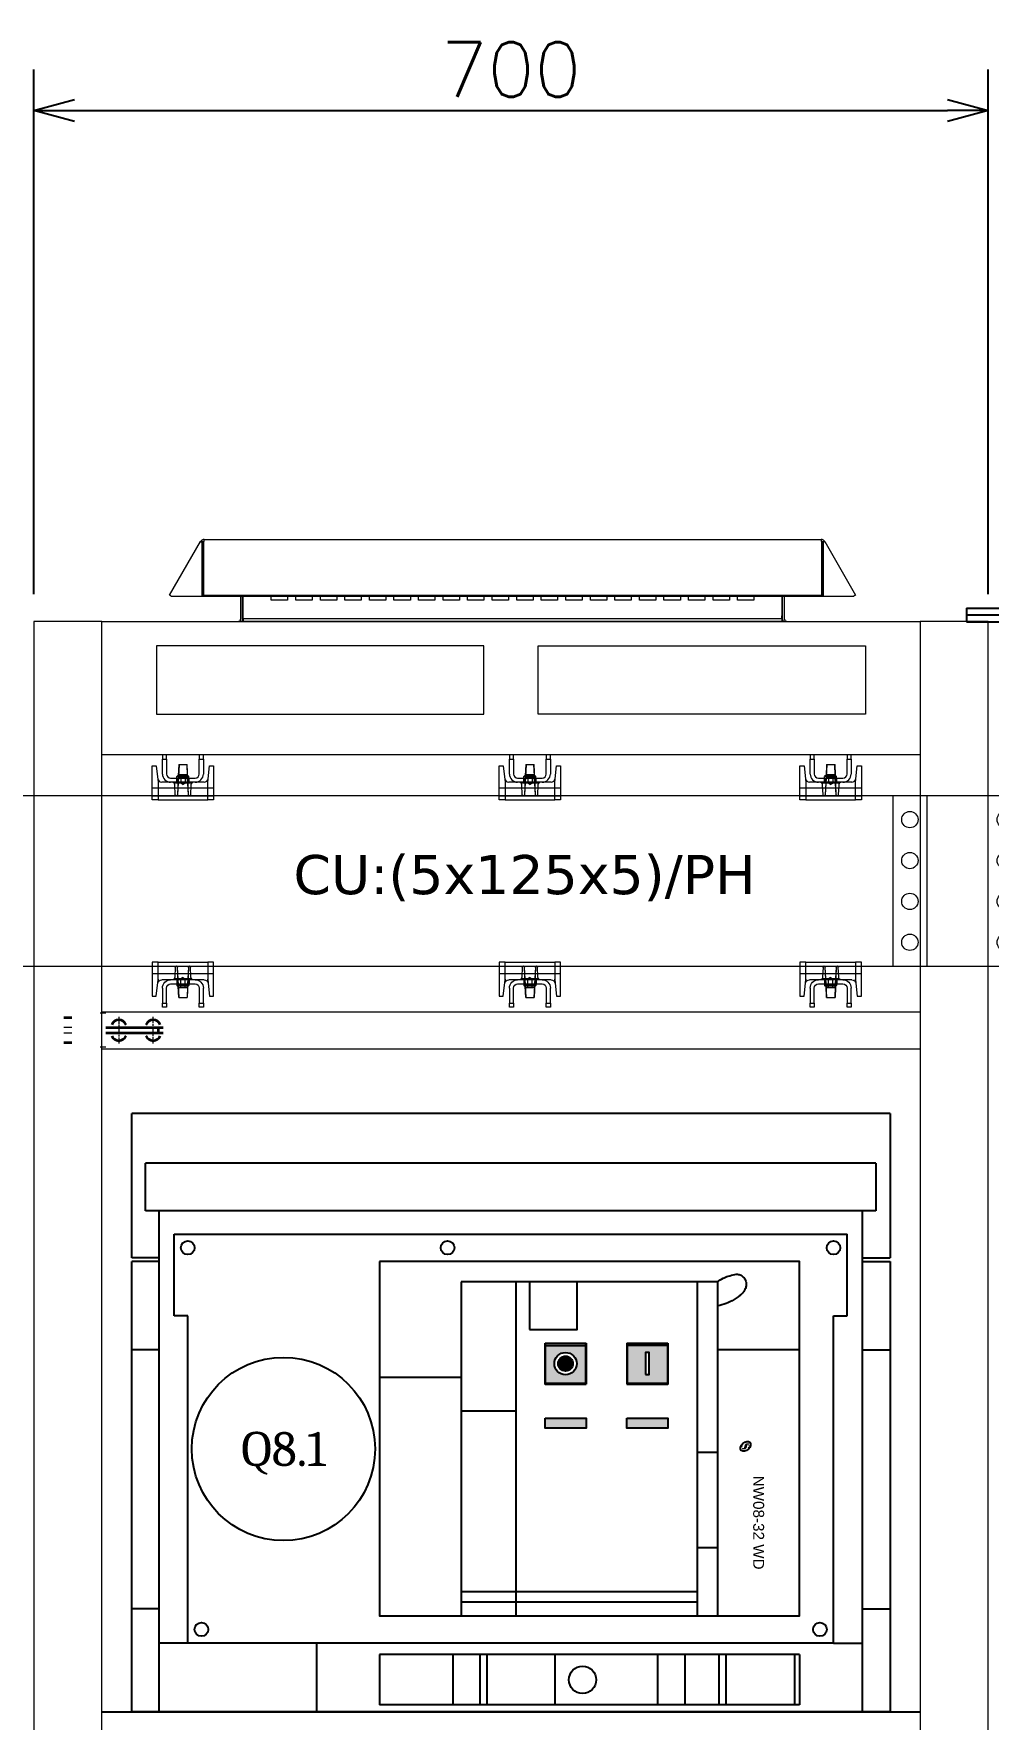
# Model space of a CAD drawing. Header units: millimetres. Extents: x -116965 to 323937, y 291661 to 566926.
# Drawn here: x -32210 to -31510, y 329634 to 330871 of the extents above; entities that cross this region are included whole.
import ezdxf
from ezdxf.enums import TextEntityAlignment as Align

# ---------------------------------------------------------------- set-up
doc = ezdxf.new("R2010")
doc.units = ezdxf.units.MM
doc.header["$PDMODE"] = 35
doc.linetypes.add('CHAIN', pattern=[0.3543, 0.2362, -0.0295, 0.0591, -0.0295])
doc.linetypes.add('HIDDEN', pattern=[0.375, 0.25, -0.125])
doc.layers.get('0').update_dxf_attribs({"lineweight": 18})
for name, color, linetype in [('ALPHA', 255, 'Continuous'), ('BUSDUCT', 6, 'Continuous'), ('C00-00-00', 7, 'Continuous'), ('DETAIL', 7, 'Continuous'), ('DIM', 3, 'Continuous')]:
    doc.layers.add(name, color=color, linetype=linetype)
for name, color, linetype, lineweight in [('AM_5', 3, 'Continuous', 25), ('Centerline(Schneider)', 7, 'Continuous', 18), ('hw_Auxiliary', 2, 'Continuous', 13), ('Visible (ISO)', 7, 'Continuous', 50), ('Visible Edges(Schneider)', 7, 'Continuous', 35)]:
    doc.layers.add(name, color=color, linetype=linetype, lineweight=lineweight)
doc.styles.add('hwTech', font='Cambria.ttf')
doc.styles.add('ROMANS', font='')
doc.styles.get("Standard").update_dxf_attribs({"font": 'arial.ttf'})
doc.styles.add('{18b73a54-fa43-428c-adcb-c1c7bbdf2c84}', font='Simplex.shx')
doc.styles.get('ROMANS').set_extended_font_data('.VnArial')
doc.dimstyles.new('kich thuoc$0', dxfattribs={"dimscale": 2, "dimtxt": 20, "dimasz": 16, "dimexe": 15, "dimexo": 10, "dimgap": 5, "dimtad": 1, "dimdec": 0, "dimzin": 0, "dimdsep": 46, "dimtxsty": '{18b73a54-fa43-428c-adcb-c1c7bbdf2c84}', "dimblk": 'OPEN30', "dimcen": 0.09, "dimclrd": 3, "dimclre": 3, "dimclrt": 3, "dimadec": 0, "dimazin": 0, "dimtfac": 1, "dimtdec": 0, "dimtofl": 0, "dimtmove": 0, "dimatfit": 3, "dimldrblk": 'OPEN30', "dimfxl": 1, "dimtolj": 1, "dimtzin": 0, "dimarcsym": 0})

# ---------------------------------------------------------------- blocks, each defined once
blk = doc.blocks.new('QQQ')
at = {"color": 1, "lineweight": -3, "ltscale": 5}
blk.add_circle((59732.6, 361340.9), 67.2, dxfattribs=at)
at = {"color": 6, "lineweight": -3, "ltscale": 5, "style": 'hwTech'}
blk.add_attdef('Q5A.1', text='', height=25, dxfattribs=at).set_placement((59732.6, 361340.9), align=Align.MIDDLE_CENTER)
blk = doc.blocks.new('*U1436')
for points in [[(200, 2200), (200, 0), (250, 0), (250, 2200)], [(250, 2102), (250, 2200), (850, 2200), (850, 2102)], [(850, 2200), (850, 0), (900, 0), (900, 2200)]]:
    blk.add_lwpolyline(points, close=True)
at = {"layer": 'hw_Auxiliary'}
for points in [[(290, 2132), (530, 2132), (530, 2182), (290, 2182)], [(810, 2132), (570, 2132), (570, 2182), (810, 2182)]]:
    blk.add_lwpolyline(points, close=True, dxfattribs=at)
blk = doc.blocks.new('ban le blokset')
for p, q in [((11, 2), (5, 2)), ((5, -2), (11, -2))]:
    blk.add_line(p, q)
at = {"layer": 'Centerline(Schneider)', "linetype": 'CHAIN', "ltscale": 7.55611}
for p, q in [((35.8, 12.5), (31.7, 12.5)), ((36, -12.5), (31.8, -12.5))]:
    blk.add_line(p, q, dxfattribs=at)
at = {"layer": 'Centerline(Schneider)', "linetype": 'CHAIN', "ltscale": 21.168501}
for p, q in [((45.5, 9.8), (45.5, -9.8)), ((70.5, -9.8), (70.5, 9.8))]:
    blk.add_line(p, q, dxfattribs=at)
at = {"layer": 'Visible Edges(Schneider)'}
for p, q in [((11, 9.2), (5, 9.2)), ((36, 2), (78, 2)), ((74.5, -2), (74.5, 2)), ((11, -9.2), (5, -9.2)), ((36, -2), (78, -2))]:
    blk.add_line(p, q, dxfattribs=at)
for centre, start, end in [((45.5, 2), 21.122, 158.878), ((70.5, 2), 21.122, 158.878), ((45.5, -2), 201.122, 338.878), ((70.5, -2), 201.122, 338.878)]:
    blk.add_arc(centre, 5.63, start, end, dxfattribs=at)
blk = doc.blocks.new('*U1771')
h = blk.add_hatch(color=254)
edge = h.paths.add_edge_path()
edge.add_spline(control_points=[(5.56, 1.78), (5.58, 1.82), (5.59, 1.87), (5.62, 1.95), (5.64, 2), (5.65, 2.04)], knot_values=[-0.183546, -0.183546, -0.183546, -0.183546, -0.091771, -0.091771, 0, 0, 0, 0], degree=3, periodic=0)
edge.add_line((5.65, 2.04), (5.27, 2.04))
edge.add_ellipse((6.4, 1.52), major_axis=(1.3, 1.25), ratio=0.66219, start_angle=104.5761, end_angle=114.7583)
edge.add_line((5.1, 1.78), (5.56, 1.78))
edge = h.paths.add_edge_path()
edge.add_spline(control_points=[(5.44, 1.27), (5.46, 1.32), (5.47, 1.36), (5.5, 1.45), (5.52, 1.49), (5.53, 1.53)], knot_values=[-0.183098, -0.183098, -0.183098, -0.183098, -0.091547, -0.091547, 0, 0, 0, 0], degree=3, periodic=0)
edge.add_line((5.53, 1.53), (4.99, 1.53))
edge.add_ellipse((6.4, 1.52), major_axis=(1.3, 1.25), ratio=0.66219, start_angle=124.0962, end_angle=133.9588)
edge.add_line((4.9, 1.27), (5.44, 1.27))
edge = h.paths.add_edge_path()
edge.add_spline(control_points=[(6.75, 1.18), (6.78, 1.32), (6.82, 1.45), (6.89, 1.72), (6.92, 1.85), (6.96, 1.98)], knot_values=[-0.551644, -0.551644, -0.551644, -0.551644, -0.275816, -0.275816, 0, 0, 0, 0], degree=3, periodic=0)
edge.add_spline(control_points=[(6.96, 1.98), (6.96, 1.99), (6.96, 1.99), (6.97, 2.01), (6.97, 2.01), (6.97, 2.01)], knot_values=[-0.018517, -0.018517, -0.018517, -0.018517, -0.010545, -0.010545, 0, 0, 0, 0], degree=3, periodic=0)
edge.add_spline(control_points=[(6.97, 2.01), (6.98, 2.02), (6.98, 2.03), (7, 2.03), (7.01, 2.04), (7.03, 2.04), (7.04, 2.04), (7.05, 2.04)], knot_values=[-0.027221, -0.027221, -0.027221, -0.027221, -0.014514, -0.014514, -0.00734, -0.00734, 0, 0, 0, 0], degree=3, periodic=0)
edge.add_line((7.05, 2.04), (7.44, 2.04))
edge.add_spline(control_points=[(7.44, 2.04), (7.45, 2.1), (7.46, 2.17), (7.49, 2.29), (7.5, 2.36), (7.52, 2.42)], knot_values=[-0.257765, -0.257765, -0.257765, -0.257765, -0.128882, -0.128882, 0, 0, 0, 0], degree=3, periodic=0)
edge.add_line((7.52, 2.42), (6.88, 2.42))
edge.add_spline(control_points=[(6.88, 2.42), (6.76, 2.42), (6.65, 2.4), (6.42, 2.3), (6.33, 2.24), (6.21, 2.11), (6.17, 2.06), (6.13, 1.97), (6.11, 1.94), (6.09, 1.88), (6.09, 1.86), (6.08, 1.83)], knot_values=[-0.86466, -0.86466, -0.86466, -0.86466, -0.632414, -0.632414, -0.431586, -0.431586, -0.283006, -0.283006, -0.174285, -0.174285, 0, 0, 0, 0], degree=3, periodic=0)
edge.add_spline(control_points=[(6.08, 1.83), (6.05, 1.71), (6.02, 1.59), (5.97, 1.36), (5.94, 1.24), (5.91, 1.13)], knot_values=[-0.479158, -0.479158, -0.479158, -0.479158, -0.239583, -0.239583, 0, 0, 0, 0], degree=3, periodic=0)
edge.add_spline(control_points=[(5.91, 1.13), (5.91, 1.12), (5.91, 1.11), (5.9, 1.09), (5.89, 1.08), (5.89, 1.08)], knot_values=[-0.028568, -0.028568, -0.028568, -0.028568, -0.012798, -0.012798, 0, 0, 0, 0], degree=3, periodic=0)
edge.add_spline(control_points=[(5.89, 1.08), (5.88, 1.07), (5.87, 1.05), (5.83, 1.04), (5.83, 1.04), (5.8, 1.03), (5.79, 1.03), (5.79, 1.03)], knot_values=[-0.058564, -0.058564, -0.058564, -0.058564, -0.027343, -0.027343, -0.015539, -0.015539, 0, 0, 0, 0], degree=3, periodic=0)
edge.add_line((5.79, 1.03), (5.39, 1.03))
edge.add_spline(control_points=[(5.39, 1.03), (5.37, 0.96), (5.35, 0.89), (5.31, 0.76), (5.3, 0.69), (5.28, 0.62)], knot_values=[-0.283689, -0.283689, -0.283689, -0.283689, -0.141847, -0.141847, 0, 0, 0, 0], degree=3, periodic=0)
edge.add_line((5.28, 0.62), (5.9, 0.62))
edge.add_spline(control_points=[(5.9, 0.62), (6.07, 0.62), (6.2, 0.65), (6.42, 0.75), (6.52, 0.82), (6.63, 0.94), (6.67, 0.98), (6.73, 1.09), (6.74, 1.14), (6.75, 1.18)], knot_values=[-1.143628, -1.143628, -1.143628, -1.143628, -0.811486, -0.811486, -0.496541, -0.496541, -0.30491, -0.30491, 0, 0, 0, 0], degree=3, periodic=0)
edge = h.paths.add_edge_path()
edge.add_ellipse((6.4, 1.52), major_axis=(1.3, 1.25), ratio=0.66219, start_angle=306, end_angle=315.8697)
edge.add_line((7.91, 1.81), (7.26, 1.81))
edge.add_spline(control_points=[(7.26, 1.81), (7.25, 1.77), (7.24, 1.72), (7.22, 1.64), (7.2, 1.59), (7.19, 1.55)], knot_values=[-0.178881, -0.178881, -0.178881, -0.178881, -0.089455, -0.089455, 0, 0, 0, 0], degree=3, periodic=0)
edge.add_line((7.19, 1.55), (7.83, 1.55))
edge = h.paths.add_edge_path()
edge.add_spline(control_points=[(7.13, 1.3), (7.12, 1.26), (7.11, 1.22), (7.08, 1.13), (7.07, 1.09), (7.06, 1.04)], knot_values=[-0.179952, -0.179952, -0.179952, -0.179952, -0.089977, -0.089977, 0, 0, 0, 0], degree=3, periodic=0)
edge.add_line((7.06, 1.04), (7.56, 1.04))
edge.add_ellipse((6.4, 1.52), major_axis=(1.3, 1.25), ratio=0.66219, start_angle=286.5797, end_angle=296.6533)
edge.add_line((7.72, 1.3), (7.13, 1.3))
at = {"color": 102}
blk.add_ellipse((6.4, 1.52), major_axis=(1.3, 1.25), ratio=0.66219, dxfattribs=at)
blk = doc.blocks.new('*U1454')
h = blk.add_hatch(color=1)
h.dxf.hatch_style = 1
h.paths.add_polyline_path([(217.7, 104.6, 0.414214), (217.3, 104.9), (188.7, 104.9, 0.414214), (188.3, 104.6), (188.3, 75.9, 0.414214), (188.7, 75.6), (217.3, 75.6, 0.414214), (217.7, 75.9)])
h.paths.add_polyline_path([(211.2, 90.2, -1), (194.8, 90.2, -1)], flags=16)
h.paths.add_polyline_path([(208.5, 90.2, -1), (197.5, 90.2, -1)], flags=0)
h.paths.add_polyline_path([(197.5, 90.2, 1), (208.5, 90.2, 1)], flags=0)
h = blk.add_hatch(color=5)
h.dxf.hatch_style = 1
h.paths.add_polyline_path([(277.7, 104.6, 0.414214), (277.3, 104.9), (248.7, 104.9, 0.414214), (248.3, 104.6), (248.3, 75.9, 0.414214), (248.7, 75.6), (277.3, 75.6, 0.414214), (277.7, 75.9)])
h.paths.add_polyline_path([(261.6, 98.4), (264.4, 98.4), (264.4, 82.1), (261.6, 82.1)], flags=16)
h = blk.add_hatch(color=1)
h.dxf.hatch_style = 1
h.paths.add_polyline_path([(208.5, 90.2, 1), (197.5, 90.2, 1)])
for color, points in [(3, [(188, 50.2), (218, 50.2), (218, 42.8), (188, 42.8)]), (2, [(248, 50.2), (278, 50.2), (278, 42.8), (248, 42.8)])]:
    blk.add_hatch(color=color).paths.add_polyline_path(points)
at = {"color": 0}
for p, q in [((188, 75.2), (188, 105.2)), ((188, 105.2), (218, 105.2)), ((188.3, 75.9), (188.3, 104.6)), ((217.3, 104.9), (188.7, 104.9)), ((248, 105.2), (278, 105.2)), ((248.7, 104.9), (277.3, 104.9))]:
    blk.add_line(p, q, dxfattribs=at)
at = {"color": 7}
for p, q in [((217.7, 104.6), (217.7, 75.9)), ((218, 105.2), (218, 75.2)), ((248, 105.2), (248, 75.2)), ((248.3, 104.6), (248.3, 75.9)), ((218, 75.2), (188, 75.2)), ((217.3, 75.6), (188.7, 75.6)), ((278, 75.2), (248, 75.2)), ((277.3, 75.6), (248.7, 75.6))]:
    blk.add_line(p, q, dxfattribs=at)
blk.add_lwpolyline([(261.6, 82.1), (264.4, 82.1), (264.4, 98.4), (261.6, 98.4)], close=True, dxfattribs=at)
at = {"color": 0}
for points in [[(188, 50.2), (218, 50.2), (218, 42.8), (188, 42.8)], [(248, 50.2), (278, 50.2), (278, 42.8), (248, 42.8)]]:
    blk.add_lwpolyline(points, close=True, dxfattribs=at)
at = {"color": 7}
blk.add_circle((203, 90.2), 8.18, dxfattribs=at)
at = {"color": 1}
blk.add_circle((203, 90.2), 5.45, dxfattribs=at)
at = {"color": 0}
for centre, start, end in [((188.7, 104.6), 90, 180), ((217.3, 104.6), 0, 90), ((248.7, 104.6), 90, 180), ((188.7, 75.9), 180, 270)]:
    blk.add_arc(centre, 0.341, start, end, dxfattribs=at)
at = {"color": 7}
for centre, start, end in [((217.3, 75.9), 270, 0), ((248.7, 75.9), 180, 270)]:
    blk.add_arc(centre, 0.341, start, end, dxfattribs=at)
at = {"layer": 'ALPHA', "color": 253}
for p, q in [((441, 273.8), (-115, 273.8)), ((-115, 167.8), (-115, 273.8)), ((441, 273.8), (441, 167.8)), ((-95, -165.2), (-95, 202.2)), ((420.5, 202.2), (420.5, -165.2)), ((-84, 185.2), (409.5, 185.2)), ((-84, 125.2), (-84, 185.2)), ((409.5, 125.2), (409.5, 185.2)), ((-95, 167.8), (-115, 167.8)), ((-115, -165.2), (-115, 165.2)), ((-95, 165.2), (-115, 165.2)), ((420.5, 167.8), (441, 167.8)), ((420.5, 165.2), (441, 165.2)), ((441, 165.2), (441, -165.2)), ((-79, 125.2), (-84, 125.2)), ((-74, 125.2), (-79, 125.2)), ((-74, -114.8), (-74, 125.2)), ((399.5, -114.8), (399.5, 125.2)), ((399.5, 125.2), (404.5, 125.2)), ((404.5, 125.2), (409.5, 125.2)), ((-74, -114.8), (-95, -114.8)), ((20.5, -165.2), (20.5, -114.8)), ((399.5, -114.8), (420.5, -114.8)), ((441, -165.2), (-115, -165.2))]:
    blk.add_line(p, q, dxfattribs=at)
at = {"layer": 'ALPHA', "color": 254}
for p, q in [((430.5, 237.2), (-105, 237.2)), ((-105, 202.2), (-105, 237.2)), ((430.5, 237.2), (430.5, 202.2)), ((430.5, 202.2), (-105, 202.2)), ((-95, 100.2), (-115, 100.2)), ((218, 105.2), (218, 75.2)), ((248, 105.2), (248, 75.2)), ((420.5, 100.2), (441, 100.2)), ((188, 75.2), (218, 75.2)), ((248, 75.2), (278, 75.2)), ((-95, -89.8), (-115, -89.8)), ((420.5, -89.8), (441, -89.8))]:
    blk.add_line(p, q, dxfattribs=at)
at = {"layer": 'ALPHA', "color": 4}
for p, q in [((126.5, 150.2), (126.5, -94.8)), ((314.5, 150.2), (126.5, 150.2)), ((166.5, 150.2), (166.5, -94.8)), ((299.5, 150.2), (299.5, -94.8)), ((314.5, 150.2), (314.5, -94.8)), ((374.5, 100.2), (314.5, 100.2)), ((66.5, 80.2), (126.5, 80.2)), ((166.5, 55.2), (126.5, 55.2)), ((299.5, 25.2), (314.5, 25.2)), ((299.5, -44.8), (314.5, -44.8)), ((299.5, -77.2), (126.5, -77.2)), ((299.5, -84.8), (126.5, -84.8)), ((374.5, -123.2), (66.5, -123.2)), ((66.5, -123.2), (66.5, -160.2)), ((120.5, -160.2), (120.5, -123.2)), ((140.5, -160.2), (140.5, -123.2)), ((145.5, -160.2), (145.5, -123.2)), ((195.5, -160.2), (195.5, -123.2)), ((270.5, -123.2), (270.5, -160.2)), ((290.5, -123.2), (290.5, -160.2)), ((315.5, -123.2), (315.5, -160.2)), ((320.5, -123.2), (320.5, -160.2)), ((371, -123.2), (371, -160.2)), ((374.5, -123.2), (374.5, -160.2)), ((374.5, -160.2), (66.5, -160.2))]:
    blk.add_line(p, q, dxfattribs=at)
at = {"layer": 'ALPHA', "color": 0}
for p, q in [((188, 105.2), (188, 75.2)), ((188, 105.2), (218, 105.2)), ((248, 105.2), (278, 105.2)), ((278, 105.2), (278, 75.2))]:
    blk.add_line(p, q, dxfattribs=at)
at = {"layer": 'ALPHA', "color": 4}
for points in [[(66.5, 165.2), (66.5, -94.8), (374.5, -94.8), (374.5, 165.2)], [(176.5, 115.2), (211.5, 115.2), (211.5, 150.2), (176.5, 150.2)]]:
    blk.add_lwpolyline(points, close=True, dxfattribs=at)
blk.add_lwpolyline([(314.5, 150.2, -0.038619), (318.5, 152.8, -0.045493), (322.3, 154.3, -0.024228), (327.2, 155.6, -0.058648), (329.2, 155.7, -0.123358), (331.5, 155.1, -0.092807), (333.9, 153.1, -0.116657), (335.4, 149.8, -0.128186), (335.3, 146.5, -0.049971), (334.3, 144.1, -0.055894), (333, 142.2, -0.051937), (331, 140.3, -0.020219), (325.1, 136.3, -0.056224), (320.8, 134.3, -0.040931), (314.5, 132.6)], format="xyb", dxfattribs=at)
at = {"layer": 'ALPHA', "color": 7}
for points in [[(218, 75.2), (188, 75.2), (188, 103.6), (218, 103.6)], [(248, 75.2), (278, 75.2), (278, 103.6), (248, 103.6)]]:
    blk.add_lwpolyline(points, close=True, dxfattribs=at)
at = {"layer": 'ALPHA', "color": 253}
blk.add_lwpolyline([(399.5, -114.8), (-74, -114.8)], dxfattribs=at)
at = {"layer": 'ALPHA', "color": 254}
for centre in [(-74, 175.2), (116.5, 175.2), (399.5, 175.2), (-64, -104.8), (389.5, -104.8)]:
    blk.add_circle(centre, 5, dxfattribs=at)
at = {"layer": 'ALPHA', "color": 4}
blk.add_circle((215.5, -141.8), 10, dxfattribs=at)
at = {"color": 7, "xscale": 2.430000000000291, "yscale": 2.430000000000291, "zscale": 2.430000000000291}
blk.add_blockref('*U1771', (319.5, 25.8), dxfattribs=at)
at = {"layer": 'ALPHA', "color": 254, "style": 'ROMANS', "flags": 8}
blk.add_attdef('TYPE2', (340.6, 8), '', height=8, rotation=270, dxfattribs=at)
blk = doc.blocks.new('bw4000-3')
for centre in [(97978.5, 361613.9), (98203.5, 361613.9), (98428.5, 361613.9)]:
    blk.add_circle(centre, 7.5)
at = {"layer": 'BUSDUCT'}
for p, q in [((97904, 361750.9), (97904, 361994.9)), ((97924, 361750.9), (97924, 361994.9)), ((98483, 361750.9), (98483, 361994.9)), ((98503, 361750.9), (98503, 361994.9)), ((97904, 361750.9), (97924, 361750.9)), ((98483, 361750.9), (98503, 361750.9))]:
    blk.add_line(p, q, dxfattribs=at)
at = {"layer": 'BUSDUCT', "color": 7}
for p, q in [((97924, 361823.4), (98483, 361823.4)), ((97924, 361815.9), (98483, 361815.9))]:
    blk.add_line(p, q, dxfattribs=at)
at = {"layer": 'DETAIL'}
for p, q in [((97838.5, 361750.9), (97838.5, 361740.9)), ((97838.5, 361750.9), (97909, 361750.9)), ((97909, 361750.9), (97909, 361745.9)), ((98498, 361750.9), (98498, 361745.9)), ((98498, 361750.9), (98568.5, 361750.9)), ((98568.5, 361750.9), (98568.5, 361740.9)), ((97838.5, 361745.9), (98568.5, 361745.9)), ((97838.5, 361740.9), (98568.5, 361740.9)), ((97921.5, 361562.9), (97921.5, 361740.9)), ((98035.5, 361562.9), (98035.5, 361740.9)), ((98146.5, 361562.9), (98146.5, 361740.9)), ((98260.5, 361562.9), (98260.5, 361740.9)), ((98371.5, 361562.9), (98371.5, 361740.9)), ((98485.5, 361562.9), (98485.5, 361740.9)), ((97921.5, 361720.9), (98035.5, 361720.9)), ((98146.5, 361720.9), (98260.5, 361720.9)), ((98371.5, 361720.9), (98485.5, 361720.9)), ((97921.5, 361562.9), (98035.5, 361562.9)), ((98146.5, 361562.9), (98260.5, 361562.9)), ((98371.5, 361562.9), (98485.5, 361562.9))]:
    blk.add_line(p, q, dxfattribs=at)
at = {"layer": 'DETAIL', "color": 7, "linetype": 'HIDDEN'}
for p, q in [((97921.5, 361710.9), (98035.5, 361710.9)), ((98146.5, 361710.9), (98260.5, 361710.9)), ((98371.5, 361710.9), (98485.5, 361710.9))]:
    blk.add_line(p, q, dxfattribs=at)
at = {"layer": 'DETAIL', "color": 7}
for points in [[(97924, 361769.1), (97929, 361766.2), (97937.4, 361771), (97937.4, 361780.7), (97929, 361785.5), (97924, 361782.7)], [(98483, 361782.7), (98478, 361785.5), (98469.7, 361780.7)], [(98469.7, 361780.7), (98469.7, 361771), (98478, 361766.2), (98483, 361769.1)]]:
    blk.add_lwpolyline(points, dxfattribs=at)
for points in [[(98082.7, 361780.7), (98082.7, 361771), (98091, 361766.2), (98099.4, 361771), (98099.4, 361780.7), (98091, 361785.5)], [(98324.4, 361780.7), (98324.4, 361771), (98316, 361766.2), (98307.7, 361771), (98307.7, 361780.7), (98316, 361785.5)]]:
    blk.add_lwpolyline(points, close=True, dxfattribs=at)
for centre, radius in [((97929, 361775.9), 2.5), ((98091, 361775.9), 10), ((98091, 361775.9), 2.5), ((98316, 361775.9), 10), ((98316, 361775.9), 2.5), ((98478, 361775.9), 2.5)]:
    blk.add_circle(centre, radius, dxfattribs=at)
for centre, start, end in [((97929, 361775.9), 240, 120), ((98478, 361775.9), 60, 300)]:
    blk.add_arc(centre, 10, start, end, dxfattribs=at)
at = {"layer": 'DIM'}
for p, q in [((98203.5, 361720.9), (98203.5, 362014.9)), ((97884, 361994.9), (98523, 361994.9)), ((97978.5, 361593.9), (97978.5, 361633.9)), ((98203.5, 361593.9), (98203.5, 361633.9)), ((98428.5, 361593.9), (98428.5, 361633.9)), ((97958.5, 361613.9), (97998.5, 361613.9)), ((98183.5, 361613.9), (98223.5, 361613.9)), ((98408.5, 361613.9), (98448.5, 361613.9))]:
    blk.add_line(p, q, dxfattribs=at)
blk = doc.blocks.new('SV-F')
at = {"lineweight": 13}
blk.add_line((201, 0), (-201, 0), dxfattribs=at)
at = {"layer": 'Visible (ISO)', "lineweight": 13}
for p, q in [((-251.5, 19.3), (-228.9, 58.5)), ((-228.8, 58.5), (-228.9, 58.5)), ((-228.8, 58.5), (-228.7, 58.4)), ((-227.8, 58.9), (-228.2, 58.1)), ((-227.8, 58.9), (-227.8, 18.5)), ((-226.8, 58.3), (-227.8, 58.9)), ((-226.8, 18.5), (-226.8, 58.3)), ((-226.7, 58.5), (-226.7, 19.3)), ((-226.3, 58.5), (-226.7, 58.5)), ((-226.3, 58.5), (-226.3, 60)), ((-226.3, 60), (226.3, 60)), ((226.3, 60), (226.3, 58.5)), ((226.7, 58.5), (226.3, 58.5)), ((226.7, 58.5), (226.7, 19.3)), ((226.8, 58.3), (227.8, 58.9)), ((226.8, 18.5), (226.8, 58.3)), ((228.2, 58.1), (227.8, 58.9)), ((227.8, 58.9), (227.8, 18.5)), ((228.7, 58.4), (228.8, 58.5)), ((228.9, 58.5), (228.8, 58.5)), ((228.9, 58.5), (251.5, 19.3)), ((-250.9, 18.9), (-251.5, 19.3)), ((-250.9, 18.9), (-250.2, 18.5)), ((-250.2, 18.5), (-227.8, 18.5)), ((-227.8, 18.5), (-226.8, 18.5)), ((-226.7, 19.3), (-226.7, 18.5)), ((-226.7, 19.3), (226.7, 19.3)), ((-226.7, 18.5), (226.7, 18.5)), ((-199.5, 18.5), (-199.5, 1.5)), ((-198, 1.5), (-198, 18.5)), ((-197.5, 4), (-197.5, 18.5)), ((-177, 15.5), (-177, 18.5)), ((-165, 15.5), (-177, 15.5)), ((-165, 18.5), (-165, 15.5)), ((-159, 15.5), (-159, 18.5)), ((-147, 15.5), (-159, 15.5)), ((-147, 18.5), (-147, 15.5)), ((-141, 15.5), (-141, 18.5)), ((-129, 15.5), (-141, 15.5)), ((-129, 18.5), (-129, 15.5)), ((-123, 15.5), (-123, 18.5)), ((-111, 15.5), (-123, 15.5)), ((-111, 18.5), (-111, 15.5)), ((-105, 15.5), (-105, 18.5)), ((-93, 15.5), (-105, 15.5)), ((-93, 18.5), (-93, 15.5)), ((-87, 15.5), (-87, 18.5)), ((-75, 15.5), (-87, 15.5)), ((-75, 18.5), (-75, 15.5)), ((-69, 15.5), (-69, 18.5)), ((-57, 15.5), (-69, 15.5)), ((-57, 18.5), (-57, 15.5)), ((-51, 15.5), (-51, 18.5)), ((-39, 15.5), (-51, 15.5)), ((-39, 18.5), (-39, 15.5)), ((-33, 15.5), (-33, 18.5)), ((-21, 15.5), (-33, 15.5)), ((-21, 18.5), (-21, 15.5)), ((-15, 15.5), (-15, 18.5)), ((-3, 15.5), (-15, 15.5)), ((-3, 18.5), (-3, 15.5)), ((3, 15.5), (3, 18.5)), ((15, 15.5), (3, 15.5)), ((15, 18.5), (15, 15.5)), ((21, 15.5), (21, 18.5)), ((33, 15.5), (21, 15.5)), ((33, 18.5), (33, 15.5)), ((39, 15.5), (39, 18.5)), ((51, 15.5), (39, 15.5)), ((51, 18.5), (51, 15.5)), ((57, 15.5), (57, 18.5)), ((69, 15.5), (57, 15.5)), ((69, 18.5), (69, 15.5)), ((75, 15.5), (75, 18.5)), ((87, 15.5), (75, 15.5)), ((87, 18.5), (87, 15.5)), ((93, 15.5), (93, 18.5)), ((105, 15.5), (93, 15.5)), ((105, 18.5), (105, 15.5)), ((111, 15.5), (111, 18.5)), ((123, 15.5), (111, 15.5)), ((123, 18.5), (123, 15.5)), ((129, 15.5), (129, 18.5)), ((141, 15.5), (129, 15.5)), ((141, 18.5), (141, 15.5)), ((147, 15.5), (147, 18.5)), ((159, 15.5), (147, 15.5)), ((159, 18.5), (159, 15.5)), ((165, 15.5), (165, 18.5)), ((177, 15.5), (165, 15.5)), ((177, 18.5), (177, 15.5)), ((197.5, 18.5), (197.5, 4)), ((198, 1.5), (198, 18.5)), ((199.5, 1.5), (199.5, 18.5)), ((226.7, 19.3), (226.7, 18.5)), ((226.8, 18.5), (227.8, 18.5)), ((227.8, 18.5), (250.2, 18.5)), ((250.9, 18.9), (250.2, 18.5)), ((251.5, 19.3), (250.9, 18.9)), ((-197.5, 2), (-197.5, 4)), ((-197.5, 2), (197.5, 2)), ((-197.5, 2), (-197.5, 0)), ((197.5, 2), (197.5, 4)), ((197.5, 2), (197.5, 0))]:
    blk.add_line(p, q, dxfattribs=at)
for centre, radius, start, end in [((-226.3, 57), 3, 136.3257, 150), ((-226.3, 57), 3, 90, 136.3257), ((-226.3, 57), 1.5, 105.8402, 114.6033), ((226.3, 57), 3, 43.6743, 90), ((226.3, 57), 1.5, 65.3967, 74.1598), ((226.3, 57), 3, 30, 43.6743), ((-201, 1.5), 1.5, 270, 0), ((-201, 1.5), 3, 330, 0), ((201, 1.5), 3, 180, 210), ((201, 1.5), 1.5, 180, 270)]:
    blk.add_arc(centre, radius, start, end, dxfattribs=at)
for points in [[(-228.7, 58.4), (-228.7, 58.4), (-228.6, 58.4), (-228.6, 58.3)], [(-228.6, 58.3), (-228.5, 58.3), (-228.4, 58.2), (-228.2, 58.1)], [(228.6, 58.3), (228.5, 58.3), (228.4, 58.2), (228.2, 58.1)], [(228.7, 58.4), (228.7, 58.4), (228.6, 58.4), (228.6, 58.3)]]:
    blk.add_open_spline(points, degree=3, dxfattribs=at)
blk = doc.blocks.new('*U1786')
at = {"color": 1}
for p, q in [((59965.9, 339394.9), (59110.9, 339394.9)), ((59965.9, 339394.9), (59110.9, 339394.9)), ((59110.9, 339394.9), (59110.9, 339269.9)), ((59965.9, 339394.9), (59965.9, 339269.9)), ((59110.9, 339269.9), (59965.9, 339269.9))]:
    blk.add_line(p, q, dxfattribs=at)
for centre in [(59123.4, 339377.4), (59953.4, 339377.4), (59123.4, 339347.4), (59953.4, 339347.4), (59123.4, 339317.4), (59953.4, 339317.4), (59123.4, 339287.4), (59953.4, 339287.4)]:
    blk.add_circle(centre, 6, dxfattribs=at)
blk = doc.blocks.new('555')
at = {"lineweight": 5}
for p, q in [((-22.5, 25), (-19.5, 25)), ((-22.5, 0), (-22.5, 25)), ((-19.5, 25), (-18.2, 13)), ((-12, 33), (-15, 33)), ((-15, 33), (-15, 30)), ((-15, 30), (-12, 30)), ((-15, 19), (-15, 30)), ((-12, 30), (-12, 33)), ((-12, 30), (-12, 19)), ((-2.7, 26), (-4, 3.7)), ((-3, 26), (-3.4, 17.7)), ((-3, 26), (3, 26)), ((3, 26), (3.2, 26)), ((3.4, 17.7), (3, 26)), ((4, 3.7), (3.2, 26)), ((15, 33), (12, 33)), ((12, 33), (12, 30)), ((12, 30), (15, 30)), ((12, 19), (12, 30)), ((15, 30), (15, 33)), ((15, 30), (15, 19)), ((18.2, 13), (19.5, 25)), ((19.5, 25), (22.5, 25)), ((22.5, 25), (22.5, 0)), ((-18.2, 13), (-18.2, 13)), ((-18.2, 13), (-18.2, 0)), ((-17.7, 13), (-18.2, 13)), ((-9, 13), (-15.5, 13)), ((-9, 16), (9, 16)), ((9, 13), (-9, 13)), ((-6, 13), (-6, 12.2)), ((-4.5, 13), (-4.5, 16)), ((-2.9, 18.7), (-4.4, 17.2)), ((-4.4, 13), (-4.4, 17.2)), ((0, 17.2), (-4.4, 17.2)), ((-4.1, 13), (-4.1, 16)), ((-3.4, 16.2), (-4, 3.7)), ((-3.4, 17.7), (-3.4, 16.2)), ((3.4, 17.7), (-3.4, 17.7)), ((3.4, 16.2), (-3.4, 16.2)), ((-2.9, 18.7), (0, 18.7)), ((-1.6, 18.7), (-1.6, 13)), ((0, 18.7), (2.9, 18.7)), ((4.4, 17.2), (0, 17.2)), ((1.6, 18.7), (1.6, 13)), ((2.9, 18.7), (4.4, 17.2)), ((3.5, 17.7), (3.4, 17.7)), ((3.4, 16.2), (3.4, 17.7)), ((3.4, 16.2), (3.5, 16.2)), ((4, 3.7), (3.4, 16.2)), ((4.1, 13), (4.1, 16)), ((4.4, 13), (4.4, 17.2)), ((4.5, 13), (4.5, 16)), ((6, 13), (6, 12.2)), ((15.5, 13), (9, 13)), ((18.2, 13), (17.7, 13)), ((18.2, 0), (18.2, 13)), ((18.2, 13), (18.2, 13)), ((22.5, 8.5), (-22.5, 8.5)), ((-22.5, 3), (-4.9, 3)), ((-18.2, 0), (-22.5, 0)), ((-18.2, 0), (-17.7, 0)), ((-17.7, 0), (17.7, 0)), ((0, 12.2), (-6, 12.2)), ((-5.6, 3.7), (-5.9, 11.1)), ((-4.7, 3), (-4.9, 3)), ((-4.7, 3), (4.7, 3)), ((0, 11.3), (-1.6, 12.2)), ((0, 11.3), (1.6, 12.2)), ((6, 12.2), (0, 12.2)), ((4.9, 3), (4.7, 3)), ((4.9, 3), (22.5, 3)), ((5.9, 11.1), (5.6, 3.7)), ((17.7, 0), (18.2, 0)), ((22.5, 0), (18.2, 0))]:
    blk.add_line(p, q, dxfattribs=at)
for centre, radius, start, end in [((-15.5, 16), 3, 186, 270), ((-9, 19), 6, 180, 270), ((-9, 19), 3, 180, 270), ((-7.9, 11), 2, 2, 90), ((7.9, 11), 2, 90, 178), ((9, 19), 3, 270, 0), ((9, 19), 6, 270, 0), ((15.5, 16), 3, 270, 354), ((-4.9, 3.7), 0.75, 182, 270), ((-4.7, 3.7), 0.75, 270, 356.7829), ((-4.7, 3.7), 0.75, 270, 357.5104), ((4.7, 3.7), 0.75, 182.0138, 270), ((4.7, 3.7), 0.75, 182.4896, 270), ((4.9, 3.7), 0.75, 270, 358)]:
    blk.add_arc(centre, radius, start, end, dxfattribs=at)
blk = doc.blocks.new('*U1780')
at = {"color": 1}
for p, q in [((59323.4, 339394.9), (59228.4, 339394.9)), ((59323.4, 339394.9), (59228.4, 339394.9)), ((59228.4, 339394.9), (59228.4, 339269.9)), ((59323.4, 339394.9), (59323.4, 339269.9)), ((59228.4, 339269.9), (59323.4, 339269.9))]:
    blk.add_line(p, q, dxfattribs=at)
for centre in [(59240.9, 339377.4), (59310.9, 339377.4), (59240.9, 339347.4), (59310.9, 339347.4), (59240.9, 339317.4), (59310.9, 339317.4), (59240.9, 339287.4), (59310.9, 339287.4)]:
    blk.add_circle(centre, 6, dxfattribs=at)
blk = doc.blocks.new('_Open30')
at = {"color": 0, "linetype": 'ByBlock', "lineweight": -2}
for p, q in [((-1, 0.268), (0, 0)), ((0, 0), (-1, -0.268)), ((0, 0), (-1, 0))]:
    blk.add_line(p, q, dxfattribs=at)
blk = doc.blocks.new('*D1795')
at = {"layer": 'AM_5', "color": 3, "lineweight": -2, "transparency": 16777216}
for p, q in [((-32209.8, 330459.8), (-32209.8, 330844.7)), ((-31509.8, 330459.8), (-31509.8, 330844.7)), ((-32179.8, 330814.7), (-31539.8, 330814.7))]:
    blk.add_line(p, q, dxfattribs=at)
at = {"layer": 'Defpoints', "color": 0, "lineweight": -3, "transparency": 16777216}
for p in [(-31509.8, 330814.7), (-32209.8, 330439.8), (-31509.8, 330439.8)]:
    blk.add_point(p, dxfattribs=at)
at = {"layer": 'AM_5', "color": 3, "lineweight": -2, "transparency": 16777216, "xscale": 30, "yscale": 30, "zscale": 30, "rotation": 180}
blk.add_blockref('_Open30', (-32209.8, 330814.7), dxfattribs=at)
at = {"layer": 'AM_5', "color": 3, "lineweight": -2, "transparency": 16777216, "xscale": 30, "yscale": 30, "zscale": 30}
blk.add_blockref('_Open30', (-31509.8, 330814.7), dxfattribs=at)
at = {"layer": 'AM_5', "color": 3, "transparency": 16777216, "insert": (-31859.8, 330844.7), "char_height": 40, "attachment_point": 5, "style": '{18b73a54-fa43-428c-adcb-c1c7bbdf2c84}'}
blk.add_mtext('\\A1;700', dxfattribs=at)

msp = doc.modelspace()

# ---------------------------------------------------------------- linework, layer by layer
for p, q in [((-32159.81856, 330153.351215), (-31559.81856, 330153.351215)), ((-32159.81856, 330126.351215), (-31559.81856, 330126.351215))]:
    msp.add_line(p, q)
at = {"lineweight": -3, "ltscale": 5}
msp.add_line((-32159.81856, 329639.863317), (-31559.81856, 329639.863317), dxfattribs=at)

# ---------------------------------------------------------------- block references
at = {"lineweight": -3}
for name, p in [('bw4000-3', (-129364.239802, -31301.358224)), ('*U1786', (-91520.72801, -9083.013982)), ('*U1780', (-90808.22801, -9083.013982))]:
    msp.add_blockref(name, p, dxfattribs=at)
for name, p in [('SV-F', (-31858.63909, 330439.863317)), ('*U1436', (-32409.81856, 328239.863317)), ('555', (-32100.407767, 330308.864637)), ('555', (-31845.967221, 330308.864637)), ('555', (-31625.407767, 330308.864637)), ('ban le blokset', (-32192.81856, 330139.863317))]:
    msp.add_blockref(name, p)
at = {"xscale": -1, "rotation": 180}
for p in [(-32100.407767, 330189.864397), (-31845.967221, 330189.864397), (-31625.407767, 330189.864397)]:
    msp.add_blockref('555', p, dxfattribs=at)
at = {"lineweight": -3}
msp.add_blockref('QQQ', (-91759.291289, -31508.199746), dxfattribs=at).add_auto_attribs({'Q5A.1': 'Q8.1'})
at = {"layer": 'ALPHA', "color": 254}
ref = msp.add_blockref('*U1454', (-32022.81856, 329805.113317), dxfattribs=at)
ref.add_attrib('TYPE2', 'NW08-32 WD', (-31682.200538, 329813.08948), dxfattribs={"color": 254, "height": 8, "rotation": 270, "style": 'ROMANS'})

# ---------------------------------------------------------------- texts
at = {"layer": 'C00-00-00', "color": 2, "insert": (-31849.93587, 330251.492185), "char_height": 28.70966008, "attachment_point": 5}
msp.add_mtext('{\\fVerdana|b0|i0|c0|p34;CU:(5x125x5)/PH}', dxfattribs=at)

# ---------------------------------------------------------------- dimensions: what is measured, and where the dimension line sits
at = {"layer": 'AM_5'}
dim = msp.add_linear_dim(base=(-31509.81856, 330814.738669), p1=(-32209.818477, 330439.814837), p2=(-31509.81856, 330439.814837), dimstyle='kich thuoc$0', override={"dimasz": 15, "dimtdec": 4}, dxfattribs=at)
dim.commit()
dim.dimension.update_dxf_attribs({"geometry": '*D1795', "text_midpoint": (-31859.818518, 330844.738669)})

doc.saveas('drawing.dxf')
